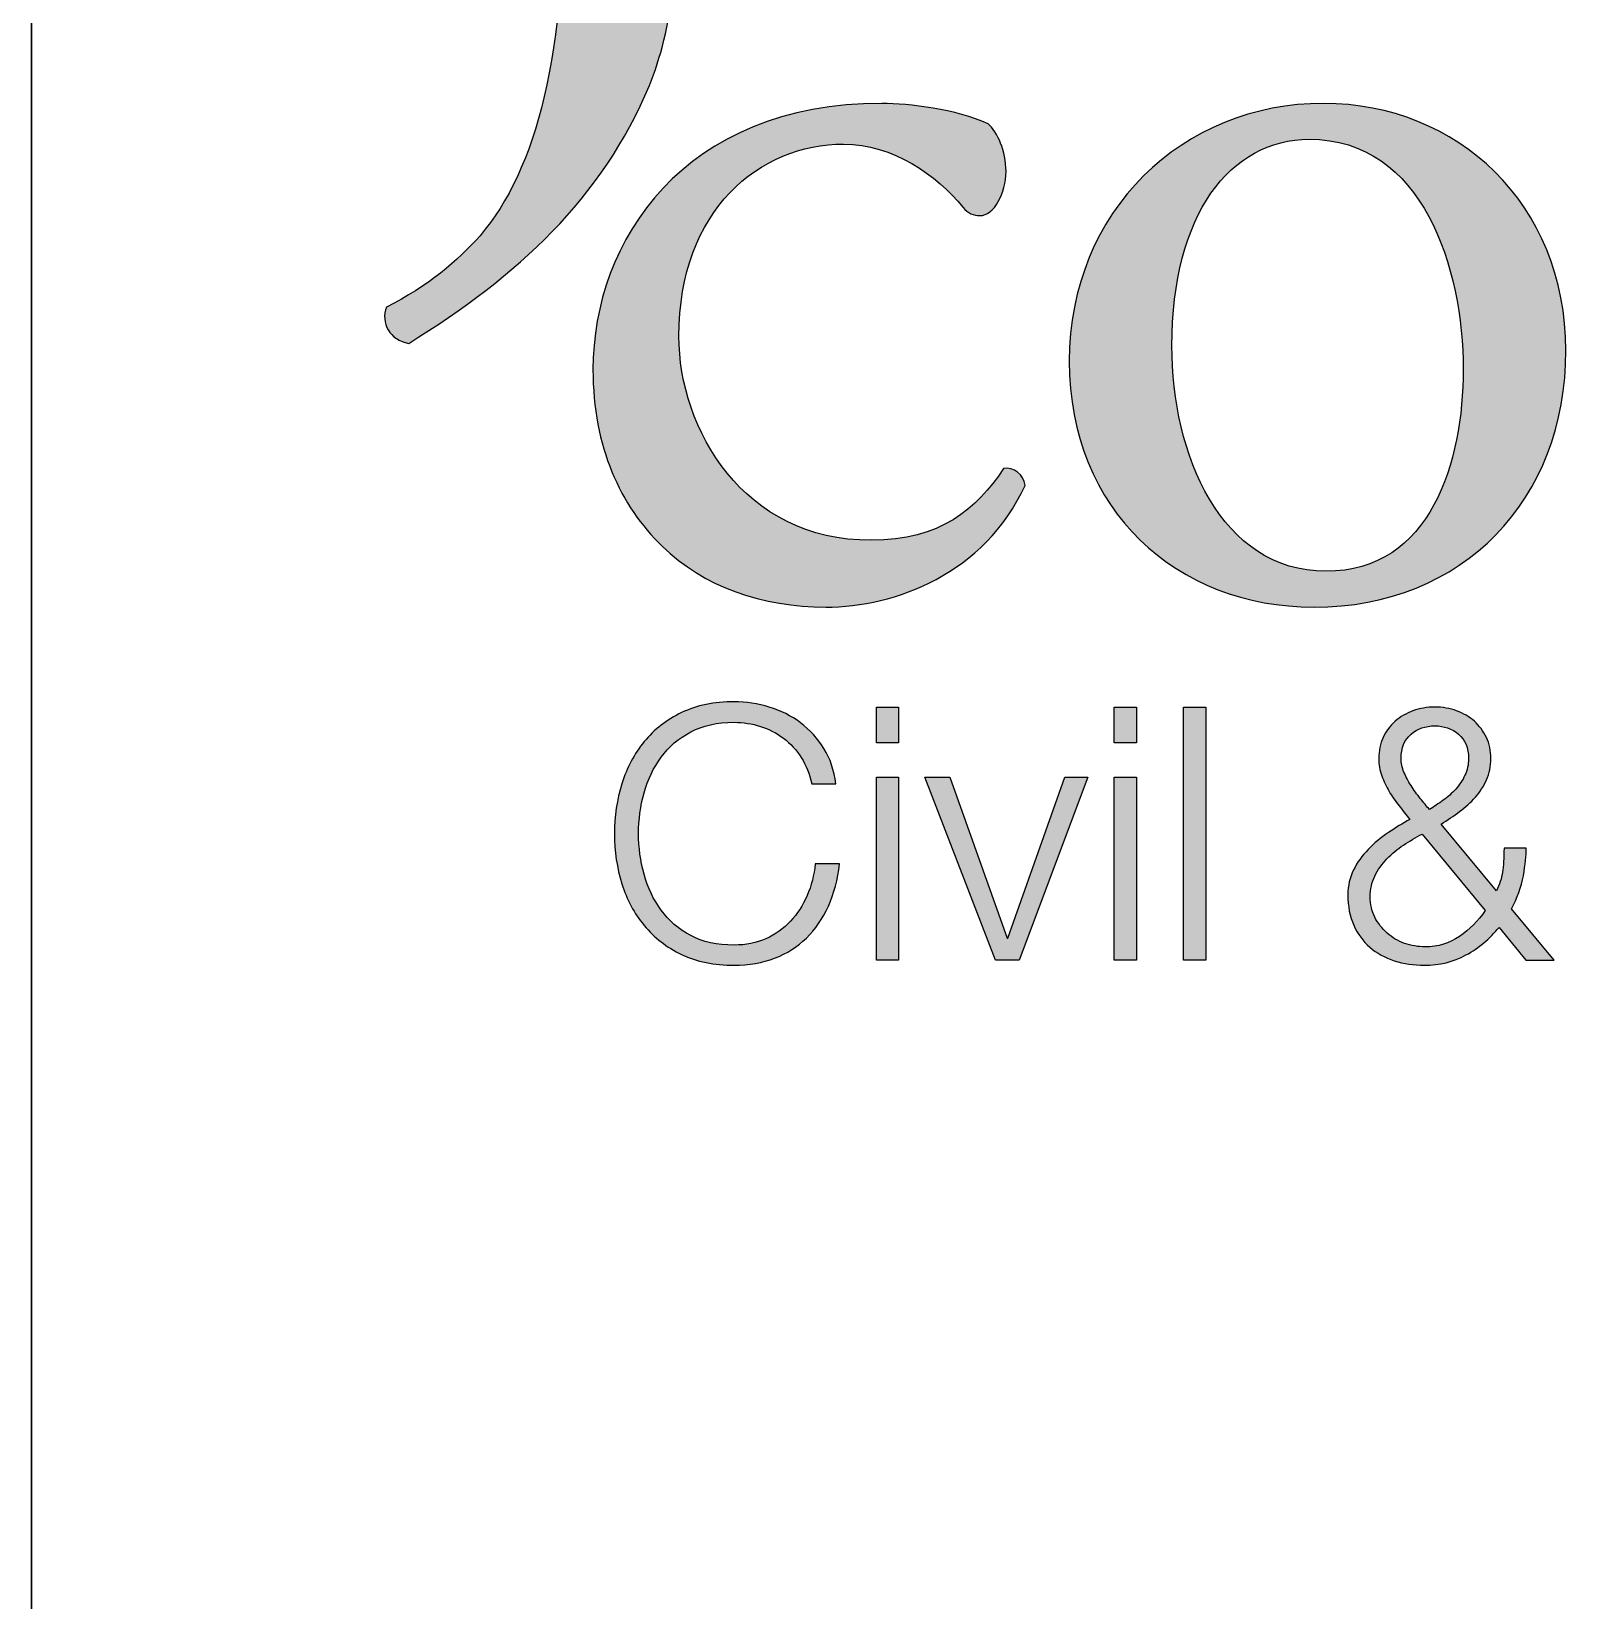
# Paper-space layout 'A2mask' of a CAD drawing. Extents: x 0 to 564, y 0 to 393.
# Drawn here: x 437.5 to 454.78, y 49.17 to 66.55 of the extents above; entities that cross this region are included whole.
import ezdxf
from ezdxf.enums import TextEntityAlignment as Align

# ---------------------------------------------------------------- set-up
doc = ezdxf.new("R2010")
doc.units = 0
doc.layers.get('0').update_dxf_attribs({"linetype": 'CONTINUOUS'})
doc.layers.get('Defpoints').update_dxf_attribs({"linetype": 'CONTINUOUS'})
doc.layers.add('JPP_Mask', color=7, linetype='CONTINUOUS')
doc.styles.add('JPP', font='arial.ttf')

# ---------------------------------------------------------------- blocks, each defined once
blk = doc.blocks.new('A2mask')
at = {"true_color": 0x004a91}
h = blk.add_hatch(color=154, dxfattribs=at)
edge = h.paths.add_edge_path()
edge.add_spline(control_points=[(444.712, 68.688), (444.712, 68.688), (444.712, 72.931), (444.712, 72.931), (444.712, 73.651), (444.747, 74.492), (444.782, 75.106)], knot_values=[5, 5, 5, 5, 6, 6, 6, 7, 7, 7, 7], degree=3, periodic=0)
edge.add_spline(control_points=[(444.782, 75.106), (444.765, 75.176), (444.694, 75.211), (444.607, 75.211)], knot_values=[4, 4, 4, 4, 5, 5, 5, 5], degree=3, periodic=0)
edge.add_spline(control_points=[(444.607, 75.211), (444.204, 74.948), (443.204, 74.492), (442.801, 74.352)], knot_values=[3, 3, 3, 3, 4, 4, 4, 4], degree=3, periodic=0)
edge.add_spline(control_points=[(442.801, 74.352), (442.713, 74.299), (442.713, 74.106), (442.784, 74.036)], knot_values=[2, 2, 2, 2, 3, 3, 3, 3], degree=3, periodic=0)
edge.add_spline(control_points=[(442.784, 74.036), (442.784, 74.036), (442.941, 73.931), (442.941, 73.931), (443.415, 73.615), (443.415, 73.528), (443.415, 72.844)], knot_values=[0, 0, 0, 0, 1, 1, 1, 2, 2, 2, 2], degree=3, periodic=0)
edge.add_spline(control_points=[(443.415, 72.844), (443.415, 72.844), (443.415, 71.739), (443.415, 70.635)], knot_values=[12.5, 12.5, 12.5, 12.5, 13, 13, 13, 13], degree=3, periodic=0)
edge.add_spline(control_points=[(443.415, 70.635), (443.415, 69.53), (443.415, 68.425), (443.415, 68.425), (443.415, 66.286), (443.099, 65.024), (442.468, 64.288)], knot_values=[11, 11, 11, 11, 11.5, 11.5, 11.5, 12.5, 12.5, 12.5, 12.5], degree=3, periodic=0)
edge.add_spline(control_points=[(442.468, 64.288), (442.222, 64.007), (441.889, 63.726), (441.433, 63.498)], knot_values=[10, 10, 10, 10, 11, 11, 11, 11], degree=3, periodic=0)
edge.add_spline(control_points=[(441.433, 63.498), (441.363, 63.323), (441.468, 63.13), (441.679, 63.095)], knot_values=[9, 9, 9, 9, 10, 10, 10, 10], degree=3, periodic=0)
edge.add_spline(control_points=[(441.679, 63.095), (442.889, 63.849), (443.818, 64.691), (444.344, 65.953)], knot_values=[8, 8, 8, 8, 9, 9, 9, 9], degree=3, periodic=0)
edge.add_spline(control_points=[(444.344, 65.953), (444.589, 66.549), (444.712, 67.426), (444.712, 68.688)], knot_values=[7, 7, 7, 7, 8, 8, 8, 8], degree=3, periodic=0)
at = {"true_color": 0x0081c6}
h = blk.add_hatch(color=142, dxfattribs=at)
h.dxf.hatch_style = 2
edge = h.paths.add_edge_path()
edge.add_spline(control_points=[(448.293, 64.999), (448.293, 65.224), (448.201, 65.436), (448.095, 65.528)], knot_values=[0, 0, 0, 0, 1, 1, 1, 1], degree=3, periodic=0)
edge.add_spline(control_points=[(448.095, 65.528), (447.738, 65.687), (447.223, 65.753), (446.919, 65.753)], knot_values=[12, 12, 12, 12, 13, 13, 13, 13], degree=3, periodic=0)
edge.add_spline(control_points=[(446.919, 65.753), (444.724, 65.753), (443.719, 64.233), (443.719, 62.805)], knot_values=[11, 11, 11, 11, 12, 12, 12, 12], degree=3, periodic=0)
edge.add_spline(control_points=[(443.719, 62.805), (443.719, 61.945), (444.023, 61.297), (444.486, 60.848)], knot_values=[10, 10, 10, 10, 11, 11, 11, 11], degree=3, periodic=0)
edge.add_spline(control_points=[(444.486, 60.848), (444.949, 60.399), (445.596, 60.174), (446.297, 60.174)], knot_values=[9, 9, 9, 9, 10, 10, 10, 10], degree=3, periodic=0)
edge.add_spline(control_points=[(446.297, 60.174), (447.064, 60.174), (448.055, 60.544), (448.505, 61.522)], knot_values=[8, 8, 8, 8, 9, 9, 9, 9], degree=3, periodic=0)
edge.add_spline(control_points=[(448.505, 61.522), (448.492, 61.641), (448.373, 61.734), (448.267, 61.708)], knot_values=[7, 7, 7, 7, 8, 8, 8, 8], degree=3, periodic=0)
edge.add_spline(control_points=[(448.267, 61.708), (447.963, 61.258), (447.566, 60.914), (446.8, 60.914)], knot_values=[6, 6, 6, 6, 7, 7, 7, 7], degree=3, periodic=0)
edge.add_spline(control_points=[(446.8, 60.914), (445.385, 60.914), (444.671, 62.144), (444.671, 63.175)], knot_values=[5, 5, 5, 5, 6, 6, 6, 6], degree=3, periodic=0)
edge.add_spline(control_points=[(444.671, 63.175), (444.671, 64.576), (445.57, 65.303), (446.495, 65.303)], knot_values=[4, 4, 4, 4, 5, 5, 5, 5], degree=3, periodic=0)
edge.add_spline(control_points=[(446.495, 65.303), (447.037, 65.303), (447.526, 64.96), (447.817, 64.602)], knot_values=[3, 3, 3, 3, 4, 4, 4, 4], degree=3, periodic=0)
edge.add_spline(control_points=[(447.817, 64.602), (447.87, 64.537), (447.937, 64.51), (448.003, 64.51)], knot_values=[2, 2, 2, 2, 3, 3, 3, 3], degree=3, periodic=0)
edge.add_spline(control_points=[(448.003, 64.51), (448.161, 64.51), (448.293, 64.761), (448.293, 64.999)], knot_values=[1, 1, 1, 1, 2, 2, 2, 2], degree=3, periodic=0)
h = blk.add_hatch(color=142, dxfattribs=at)
edge = h.paths.add_edge_path()
edge.add_spline(control_points=[(454.493, 63.016), (454.493, 64.642), (453.29, 65.753), (451.81, 65.753)], knot_values=[3, 3, 3, 3, 4, 4, 4, 4], degree=3, periodic=0)
edge.add_spline(control_points=[(451.81, 65.753), (450.249, 65.753), (448.994, 64.563), (448.994, 62.897)], knot_values=[2, 2, 2, 2, 3, 3, 3, 3], degree=3, periodic=0)
edge.add_spline(control_points=[(448.994, 62.897), (448.994, 61.245), (450.183, 60.174), (451.704, 60.174)], knot_values=[1, 1, 1, 1, 2, 2, 2, 2], degree=3, periodic=0)
edge.add_spline(control_points=[(451.704, 60.174), (453.356, 60.174), (454.493, 61.364), (454.493, 63.016)], knot_values=[0, 0, 0, 0, 1, 1, 1, 1], degree=3, periodic=0)
edge = h.paths.add_edge_path(flags=16)
edge.add_spline(control_points=[(453.356, 62.805), (453.356, 61.787), (452.999, 60.571), (451.836, 60.571)], knot_values=[2, 2, 2, 2, 3, 3, 3, 3], degree=3, periodic=0)
edge.add_spline(control_points=[(451.836, 60.571), (450.672, 60.571), (450.13, 61.867), (450.13, 63.069)], knot_values=[1, 1, 1, 1, 2, 2, 2, 2], degree=3, periodic=0)
edge.add_spline(control_points=[(450.13, 63.069), (450.13, 64.523), (450.778, 65.356), (451.651, 65.356)], knot_values=[0, 0, 0, 0, 1, 1, 1, 1], degree=3, periodic=0)
edge.add_spline(control_points=[(451.651, 65.356), (452.907, 65.356), (453.356, 63.928), (453.356, 62.805)], knot_values=[3, 3, 3, 3, 4, 4, 4, 4], degree=3, periodic=0)
at = {"true_color": 0x004a91}
h = blk.add_hatch(color=154, dxfattribs=at)
edge = h.paths.add_edge_path()
edge.add_spline(control_points=[(446.277, 58.607), (446.208, 58.72), (446.121, 58.815), (446.018, 58.892)], knot_values=[30, 30, 30, 30, 31, 31, 31, 31], degree=3, periodic=0)
edge.add_spline(control_points=[(446.018, 58.892), (445.914, 58.97), (445.799, 59.028), (445.672, 59.067)], knot_values=[29, 29, 29, 29, 30, 30, 30, 30], degree=3, periodic=0)
edge.add_spline(control_points=[(445.672, 59.067), (445.545, 59.106), (445.415, 59.126), (445.281, 59.126)], knot_values=[28, 28, 28, 28, 29, 29, 29, 29], degree=3, periodic=0)
edge.add_spline(control_points=[(445.281, 59.126), (445.061, 59.126), (444.868, 59.086), (444.701, 59.006)], knot_values=[27, 27, 27, 27, 28, 28, 28, 28], degree=3, periodic=0)
edge.add_spline(control_points=[(444.701, 59.006), (444.535, 58.926), (444.397, 58.819), (444.287, 58.684)], knot_values=[26, 26, 26, 26, 27, 27, 27, 27], degree=3, periodic=0)
edge.add_spline(control_points=[(444.287, 58.684), (444.177, 58.549), (444.094, 58.394), (444.039, 58.218), (443.984, 58.043), (443.957, 57.858), (443.957, 57.664), (443.957, 57.47), (443.984, 57.286), (444.039, 57.11), (444.094, 56.935), (444.177, 56.78), (444.287, 56.647)], knot_values=[22, 22, 22, 22, 23, 23, 23, 24, 24, 24, 25, 25, 25, 26, 26, 26, 26], degree=3, periodic=0)
edge.add_spline(control_points=[(444.287, 56.647), (444.397, 56.513), (444.535, 56.406), (444.701, 56.326)], knot_values=[21, 21, 21, 21, 22, 22, 22, 22], degree=3, periodic=0)
edge.add_spline(control_points=[(444.701, 56.326), (444.868, 56.247), (445.061, 56.207), (445.281, 56.207)], knot_values=[20, 20, 20, 20, 21, 21, 21, 21], degree=3, periodic=0)
edge.add_spline(control_points=[(445.281, 56.207), (445.446, 56.207), (445.596, 56.233), (445.731, 56.285)], knot_values=[19, 19, 19, 19, 20, 20, 20, 20], degree=3, periodic=0)
edge.add_spline(control_points=[(445.731, 56.285), (445.866, 56.338), (445.983, 56.412), (446.083, 56.509)], knot_values=[18, 18, 18, 18, 19, 19, 19, 19], degree=3, periodic=0)
edge.add_spline(control_points=[(446.083, 56.509), (446.182, 56.606), (446.263, 56.724), (446.326, 56.863)], knot_values=[17, 17, 17, 17, 18, 18, 18, 18], degree=3, periodic=0)
edge.add_spline(control_points=[(446.326, 56.863), (446.389, 57.002), (446.43, 57.157), (446.448, 57.33)], knot_values=[16, 16, 16, 16, 17, 17, 17, 17], degree=3, periodic=0)
edge.add_spline(control_points=[(446.448, 57.33), (446.448, 57.33), (446.181, 57.33), (446.181, 57.33), (446.168, 57.205), (446.138, 57.088), (446.09, 56.979)], knot_values=[14, 14, 14, 14, 15, 15, 15, 16, 16, 16, 16], degree=3, periodic=0)
edge.add_spline(control_points=[(446.09, 56.979), (446.043, 56.87), (445.982, 56.775), (445.906, 56.694)], knot_values=[13, 13, 13, 13, 14, 14, 14, 14], degree=3, periodic=0)
edge.add_spline(control_points=[(445.906, 56.694), (445.83, 56.613), (445.739, 56.548), (445.635, 56.501)], knot_values=[12, 12, 12, 12, 13, 13, 13, 13], degree=3, periodic=0)
edge.add_spline(control_points=[(445.635, 56.501), (445.53, 56.454), (445.412, 56.431), (445.281, 56.431)], knot_values=[11, 11, 11, 11, 12, 12, 12, 12], degree=3, periodic=0)
edge.add_spline(control_points=[(445.281, 56.431), (445.095, 56.431), (444.935, 56.466), (444.802, 56.537)], knot_values=[10, 10, 10, 10, 11, 11, 11, 11], degree=3, periodic=0)
edge.add_spline(control_points=[(444.802, 56.537), (444.668, 56.607), (444.559, 56.701), (444.474, 56.818)], knot_values=[9, 9, 9, 9, 10, 10, 10, 10], degree=3, periodic=0)
edge.add_spline(control_points=[(444.474, 56.818), (444.388, 56.934), (444.326, 57.067), (444.285, 57.215)], knot_values=[8, 8, 8, 8, 9, 9, 9, 9], degree=3, periodic=0)
edge.add_spline(control_points=[(444.285, 57.215), (444.244, 57.363), (444.224, 57.513), (444.224, 57.664)], knot_values=[7, 7, 7, 7, 8, 8, 8, 8], degree=3, periodic=0)
edge.add_spline(control_points=[(444.224, 57.664), (444.224, 57.819), (444.244, 57.969), (444.285, 58.116)], knot_values=[6, 6, 6, 6, 7, 7, 7, 7], degree=3, periodic=0)
edge.add_spline(control_points=[(444.285, 58.116), (444.326, 58.263), (444.388, 58.395), (444.474, 58.511)], knot_values=[5, 5, 5, 5, 6, 6, 6, 6], degree=3, periodic=0)
edge.add_spline(control_points=[(444.474, 58.511), (444.559, 58.628), (444.668, 58.722), (444.802, 58.792)], knot_values=[4, 4, 4, 4, 5, 5, 5, 5], degree=3, periodic=0)
edge.add_spline(control_points=[(444.802, 58.792), (444.935, 58.863), (445.095, 58.898), (445.281, 58.898)], knot_values=[3, 3, 3, 3, 4, 4, 4, 4], degree=3, periodic=0)
edge.add_spline(control_points=[(445.281, 58.898), (445.383, 58.898), (445.481, 58.883), (445.574, 58.853)], knot_values=[2, 2, 2, 2, 3, 3, 3, 3], degree=3, periodic=0)
edge.add_spline(control_points=[(445.574, 58.853), (445.667, 58.823), (445.752, 58.779), (445.829, 58.722)], knot_values=[1, 1, 1, 1, 2, 2, 2, 2], degree=3, periodic=0)
edge.add_spline(control_points=[(445.829, 58.722), (445.906, 58.664), (445.972, 58.592), (446.026, 58.507)], knot_values=[0, 0, 0, 0, 1, 1, 1, 1], degree=3, periodic=0)
edge.add_spline(control_points=[(446.026, 58.507), (446.079, 58.422), (446.118, 58.326), (446.142, 58.218)], knot_values=[33, 33, 33, 33, 34, 34, 34, 34], degree=3, periodic=0)
edge.add_spline(control_points=[(446.142, 58.218), (446.142, 58.218), (446.409, 58.218), (446.409, 58.218), (446.39, 58.365), (446.346, 58.495), (446.277, 58.607)], knot_values=[31, 31, 31, 31, 32, 32, 32, 33, 33, 33, 33], degree=3, periodic=0)
for points in [[(447.104, 59.067), (446.857, 59.067), (446.857, 58.67), (447.104, 58.67)], [(449.737, 59.067), (449.489, 59.067), (449.489, 58.67), (449.737, 58.67)], [(450.507, 59.067), (450.259, 59.067), (450.259, 56.262), (450.507, 56.262)], [(447.104, 58.289), (446.857, 58.289), (446.857, 56.262), (447.104, 56.262)], [(447.67, 58.289), (447.395, 58.289), (448.177, 56.262), (448.44, 56.262), (449.199, 58.289), (448.943, 58.289), (448.314, 56.509), (448.307, 56.509)], [(449.737, 58.289), (449.489, 58.289), (449.489, 56.262), (449.737, 56.262)]]:
    blk.add_hatch(color=154, dxfattribs=at).paths.add_polyline_path(points)
h = blk.add_hatch(color=154, dxfattribs=at)
edge = h.paths.add_edge_path()
edge.add_spline(control_points=[(453.725, 57.032), (453.725, 57.032), (453.112, 57.771), (453.112, 57.771), (453.183, 57.815), (453.251, 57.862), (453.316, 57.91)], knot_values=[24, 24, 24, 24, 25, 25, 25, 26, 26, 26, 26], degree=3, periodic=0)
edge.add_spline(control_points=[(453.316, 57.91), (453.382, 57.958), (453.44, 58.011), (453.491, 58.069)], knot_values=[23, 23, 23, 23, 24, 24, 24, 24], degree=3, periodic=0)
edge.add_spline(control_points=[(453.491, 58.069), (453.542, 58.127), (453.584, 58.191), (453.615, 58.262), (453.647, 58.332), (453.662, 58.411), (453.662, 58.497)], knot_values=[21, 21, 21, 21, 22, 22, 22, 23, 23, 23, 23], degree=3, periodic=0)
edge.add_spline(control_points=[(453.662, 58.497), (453.662, 58.584), (453.646, 58.662), (453.613, 58.731)], knot_values=[20, 20, 20, 20, 21, 21, 21, 21], degree=3, periodic=0)
edge.add_spline(control_points=[(453.613, 58.731), (453.58, 58.801), (453.536, 58.86), (453.48, 58.91)], knot_values=[19, 19, 19, 19, 20, 20, 20, 20], degree=3, periodic=0)
edge.add_spline(control_points=[(453.48, 58.91), (453.423, 58.96), (453.358, 58.998), (453.283, 59.026), (453.208, 59.053), (453.128, 59.067), (453.041, 59.067)], knot_values=[17, 17, 17, 17, 18, 18, 18, 19, 19, 19, 19], degree=3, periodic=0)
edge.add_spline(control_points=[(453.041, 59.067), (452.955, 59.067), (452.874, 59.053), (452.8, 59.026), (452.725, 58.998), (452.66, 58.96), (452.603, 58.91)], knot_values=[15, 15, 15, 15, 16, 16, 16, 17, 17, 17, 17], degree=3, periodic=0)
edge.add_spline(control_points=[(452.603, 58.91), (452.547, 58.86), (452.502, 58.801), (452.47, 58.731)], knot_values=[14, 14, 14, 14, 15, 15, 15, 15], degree=3, periodic=0)
edge.add_spline(control_points=[(452.47, 58.731), (452.437, 58.662), (452.421, 58.584), (452.421, 58.497)], knot_values=[13, 13, 13, 13, 14, 14, 14, 14], degree=3, periodic=0)
edge.add_spline(control_points=[(452.421, 58.497), (452.421, 58.429), (452.432, 58.365), (452.454, 58.305)], knot_values=[12, 12, 12, 12, 13, 13, 13, 13], degree=3, periodic=0)
edge.add_spline(control_points=[(452.454, 58.305), (452.476, 58.245), (452.504, 58.187), (452.536, 58.132)], knot_values=[11, 11, 11, 11, 12, 12, 12, 12], degree=3, periodic=0)
edge.add_spline(control_points=[(452.536, 58.132), (452.569, 58.077), (452.606, 58.024), (452.646, 57.973)], knot_values=[10, 10, 10, 10, 11, 11, 11, 11], degree=3, periodic=0)
edge.add_spline(control_points=[(452.646, 57.973), (452.687, 57.922), (452.727, 57.871), (452.766, 57.822)], knot_values=[9, 9, 9, 9, 10, 10, 10, 10], degree=3, periodic=0)
edge.add_spline(control_points=[(452.766, 57.822), (452.688, 57.78), (452.608, 57.731), (452.527, 57.676)], knot_values=[8, 8, 8, 8, 9, 9, 9, 9], degree=3, periodic=0)
edge.add_spline(control_points=[(452.527, 57.676), (452.445, 57.621), (452.371, 57.56), (452.305, 57.491), (452.238, 57.423), (452.183, 57.348), (452.142, 57.264)], knot_values=[6, 6, 6, 6, 7, 7, 7, 8, 8, 8, 8], degree=3, periodic=0)
edge.add_spline(control_points=[(452.142, 57.264), (452.1, 57.18), (452.079, 57.088), (452.079, 56.989)], knot_values=[5, 5, 5, 5, 6, 6, 6, 6], degree=3, periodic=0)
edge.add_spline(control_points=[(452.079, 56.989), (452.079, 56.86), (452.1, 56.748), (452.144, 56.651), (452.187, 56.554), (452.246, 56.473), (452.322, 56.407)], knot_values=[3, 3, 3, 3, 4, 4, 4, 5, 5, 5, 5], degree=3, periodic=0)
edge.add_spline(control_points=[(452.322, 56.407), (452.398, 56.341), (452.488, 56.292), (452.592, 56.258)], knot_values=[2, 2, 2, 2, 3, 3, 3, 3], degree=3, periodic=0)
edge.add_spline(control_points=[(452.592, 56.258), (452.695, 56.224), (452.807, 56.207), (452.927, 56.207)], knot_values=[1, 1, 1, 1, 2, 2, 2, 2], degree=3, periodic=0)
edge.add_spline(control_points=[(452.927, 56.207), (453.092, 56.207), (453.246, 56.245), (453.387, 56.321)], knot_values=[0, 0, 0, 0, 1, 1, 1, 1], degree=3, periodic=0)
edge.add_spline(control_points=[(453.387, 56.321), (453.529, 56.397), (453.65, 56.499), (453.753, 56.627)], knot_values=[34, 34, 34, 34, 35, 35, 35, 35], degree=3, periodic=0)
edge.add_spline(control_points=[(453.753, 56.627), (453.753, 56.627), (454.051, 56.262), (454.051, 56.262), (454.051, 56.262), (454.129, 56.262), (454.206, 56.262)], knot_values=[32.5, 32.5, 32.5, 32.5, 33.5, 33.5, 33.5, 34, 34, 34, 34], degree=3, periodic=0)
edge.add_spline(control_points=[(454.206, 56.262), (454.284, 56.262), (454.362, 56.262), (454.362, 56.262), (454.362, 56.262), (454.244, 56.404), (454.126, 56.547)], knot_values=[31.5, 31.5, 31.5, 31.5, 32, 32, 32, 32.5, 32.5, 32.5, 32.5], degree=3, periodic=0)
edge.add_spline(control_points=[(454.126, 56.547), (454.008, 56.689), (453.89, 56.831), (453.89, 56.831), (453.956, 56.952), (453.999, 57.074), (454.022, 57.199)], knot_values=[30, 30, 30, 30, 30.5, 30.5, 30.5, 31.5, 31.5, 31.5, 31.5], degree=3, periodic=0)
edge.add_spline(control_points=[(454.022, 57.199), (454.044, 57.323), (454.055, 57.425), (454.055, 57.503)], knot_values=[29, 29, 29, 29, 30, 30, 30, 30], degree=3, periodic=0)
edge.add_spline(control_points=[(454.055, 57.503), (454.055, 57.503), (453.808, 57.503), (453.808, 57.503), (453.808, 57.396), (453.802, 57.307), (453.792, 57.238)], knot_values=[27, 27, 27, 27, 28, 28, 28, 29, 29, 29, 29], degree=3, periodic=0)
edge.add_spline(control_points=[(453.792, 57.238), (453.781, 57.169), (453.759, 57.1), (453.725, 57.032)], knot_values=[26, 26, 26, 26, 27, 27, 27, 27], degree=3, periodic=0)
edge = h.paths.add_edge_path(flags=16)
edge.add_spline(control_points=[(452.9, 57.661), (452.9, 57.661), (453.599, 56.812), (453.599, 56.812), (453.521, 56.699), (453.426, 56.604), (453.315, 56.527)], knot_values=[8, 8, 8, 8, 9, 9, 9, 10, 10, 10, 10], degree=3, periodic=0)
edge.add_spline(control_points=[(453.315, 56.527), (453.203, 56.45), (453.077, 56.411), (452.935, 56.411)], knot_values=[7, 7, 7, 7, 8, 8, 8, 8], degree=3, periodic=0)
edge.add_spline(control_points=[(452.935, 56.411), (452.857, 56.411), (452.781, 56.424), (452.707, 56.45)], knot_values=[6, 6, 6, 6, 7, 7, 7, 7], degree=3, periodic=0)
edge.add_spline(control_points=[(452.707, 56.45), (452.634, 56.476), (452.569, 56.514), (452.513, 56.564)], knot_values=[5, 5, 5, 5, 6, 6, 6, 6], degree=3, periodic=0)
edge.add_spline(control_points=[(452.513, 56.564), (452.457, 56.614), (452.411, 56.673), (452.377, 56.741)], knot_values=[4, 4, 4, 4, 5, 5, 5, 5], degree=3, periodic=0)
edge.add_spline(control_points=[(452.377, 56.741), (452.343, 56.809), (452.326, 56.884), (452.326, 56.965)], knot_values=[3, 3, 3, 3, 4, 4, 4, 4], degree=3, periodic=0)
edge.add_spline(control_points=[(452.326, 56.965), (452.326, 57.049), (452.343, 57.126), (452.377, 57.195)], knot_values=[2, 2, 2, 2, 3, 3, 3, 3], degree=3, periodic=0)
edge.add_spline(control_points=[(452.377, 57.195), (452.411, 57.264), (452.456, 57.328), (452.511, 57.385)], knot_values=[1, 1, 1, 1, 2, 2, 2, 2], degree=3, periodic=0)
edge.add_spline(control_points=[(452.511, 57.385), (452.566, 57.443), (452.627, 57.494), (452.696, 57.539)], knot_values=[0, 0, 0, 0, 1, 1, 1, 1], degree=3, periodic=0)
edge.add_spline(control_points=[(452.696, 57.539), (452.764, 57.583), (452.832, 57.624), (452.9, 57.661)], knot_values=[10, 10, 10, 10, 11, 11, 11, 11], degree=3, periodic=0)
edge = h.paths.add_edge_path(flags=16)
edge.add_spline(control_points=[(452.982, 57.932), (452.951, 57.968), (452.917, 58.01), (452.88, 58.055)], knot_values=[4, 4, 4, 4, 5, 5, 5, 5], degree=3, periodic=0)
edge.add_spline(control_points=[(452.88, 58.055), (452.844, 58.101), (452.81, 58.148), (452.778, 58.197)], knot_values=[3, 3, 3, 3, 4, 4, 4, 4], degree=3, periodic=0)
edge.add_spline(control_points=[(452.778, 58.197), (452.747, 58.245), (452.721, 58.295), (452.7, 58.346)], knot_values=[2, 2, 2, 2, 3, 3, 3, 3], degree=3, periodic=0)
edge.add_spline(control_points=[(452.7, 58.346), (452.679, 58.397), (452.668, 58.448), (452.668, 58.497)], knot_values=[1, 1, 1, 1, 2, 2, 2, 2], degree=3, periodic=0)
edge.add_spline(control_points=[(452.668, 58.497), (452.668, 58.615), (452.705, 58.705), (452.778, 58.767)], knot_values=[0, 0, 0, 0, 1, 1, 1, 1], degree=3, periodic=0)
edge.add_spline(control_points=[(452.778, 58.767), (452.851, 58.828), (452.939, 58.859), (453.041, 58.859)], knot_values=[11, 11, 11, 11, 12, 12, 12, 12], degree=3, periodic=0)
edge.add_spline(control_points=[(453.041, 58.859), (453.144, 58.859), (453.231, 58.828), (453.305, 58.767), (453.378, 58.705), (453.415, 58.615), (453.415, 58.497)], knot_values=[9, 9, 9, 9, 10, 10, 10, 11, 11, 11, 11], degree=3, periodic=0)
edge.add_spline(control_points=[(453.415, 58.497), (453.415, 58.429), (453.402, 58.367), (453.375, 58.311), (453.349, 58.255), (453.315, 58.203), (453.273, 58.158)], knot_values=[7, 7, 7, 7, 8, 8, 8, 9, 9, 9, 9], degree=3, periodic=0)
edge.add_spline(control_points=[(453.273, 58.158), (453.231, 58.112), (453.185, 58.07), (453.134, 58.034)], knot_values=[6, 6, 6, 6, 7, 7, 7, 7], degree=3, periodic=0)
edge.add_spline(control_points=[(453.134, 58.034), (453.083, 57.997), (453.032, 57.963), (452.982, 57.932)], knot_values=[5, 5, 5, 5, 6, 6, 6, 6], degree=3, periodic=0)
at = {"color": 154, "true_color": 0x004a91}
blk.add_line((437.5, 80.5), (437.5, 3.5), dxfattribs=at)
at = {"layer": 'Defpoints'}
blk.add_lwpolyline([(437.5, 0), (437.5, 84), (563.5, 84)], dxfattribs=at)
at = {"layer": 'Defpoints', "color": 154, "true_color": 0x004a91}
for points in [[(447.104, 59.067), (447.104, 58.67), (446.857, 58.67), (446.857, 59.067), (447.104, 59.067)], [(449.737, 59.067), (449.737, 58.67), (449.489, 58.67), (449.489, 59.067), (449.737, 59.067)], [(450.507, 59.067), (450.507, 56.262), (450.259, 56.262), (450.259, 59.067), (450.507, 59.067)], [(447.104, 58.289), (447.104, 56.262), (446.857, 56.262), (446.857, 58.289), (447.104, 58.289)], [(447.67, 58.289), (448.307, 56.509), (448.314, 56.509), (448.943, 58.289), (449.199, 58.289), (448.44, 56.262), (448.177, 56.262), (447.395, 58.289), (447.67, 58.289)], [(449.737, 58.289), (449.737, 56.262), (449.489, 56.262), (449.489, 58.289), (449.737, 58.289)]]:
    blk.add_lwpolyline(points, dxfattribs=at)
for points, knots in [([(443.415, 72.844), (443.415, 73.528), (443.415, 73.615), (442.941, 73.931), (442.941, 73.931), (442.784, 74.036), (442.784, 74.036), (442.713, 74.106), (442.713, 74.299), (442.801, 74.352), (443.204, 74.492), (444.204, 74.948), (444.607, 75.211), (444.694, 75.211), (444.765, 75.176), (444.782, 75.106), (444.747, 74.492), (444.712, 73.651), (444.712, 72.931), (444.712, 72.931), (444.712, 68.688), (444.712, 68.688), (444.712, 67.426), (444.589, 66.549), (444.344, 65.953), (443.818, 64.691), (442.889, 63.849), (441.679, 63.095), (441.468, 63.13), (441.363, 63.323), (441.433, 63.498), (441.889, 63.726), (442.222, 64.007), (442.468, 64.288), (443.099, 65.024), (443.415, 66.286), (443.415, 68.425), (443.415, 68.425), (443.415, 72.844), (443.415, 72.844)], [0, 0, 0, 0, 1, 1, 1, 2, 2, 2, 3, 3, 3, 4, 4, 4, 5, 5, 5, 6, 6, 6, 7, 7, 7, 8, 8, 8, 9, 9, 9, 10, 10, 10, 11, 11, 11, 12, 12, 12, 13, 13, 13, 13]), ([(446.026, 58.507), (445.972, 58.592), (445.906, 58.664), (445.829, 58.722), (445.752, 58.779), (445.667, 58.823), (445.574, 58.853), (445.481, 58.883), (445.383, 58.898), (445.281, 58.898), (445.095, 58.898), (444.935, 58.863), (444.802, 58.792), (444.668, 58.722), (444.559, 58.628), (444.474, 58.511), (444.388, 58.395), (444.326, 58.263), (444.285, 58.116), (444.244, 57.969), (444.224, 57.819), (444.224, 57.664), (444.224, 57.513), (444.244, 57.363), (444.285, 57.215), (444.326, 57.067), (444.388, 56.934), (444.474, 56.818), (444.559, 56.701), (444.668, 56.607), (444.802, 56.537), (444.935, 56.466), (445.095, 56.431), (445.281, 56.431), (445.412, 56.431), (445.53, 56.454), (445.635, 56.501), (445.739, 56.548), (445.83, 56.613), (445.906, 56.694), (445.982, 56.775), (446.043, 56.87), (446.09, 56.979), (446.138, 57.088), (446.168, 57.205), (446.181, 57.33), (446.181, 57.33), (446.448, 57.33), (446.448, 57.33), (446.43, 57.157), (446.389, 57.002), (446.326, 56.863), (446.263, 56.724), (446.182, 56.606), (446.083, 56.509), (445.983, 56.412), (445.866, 56.338), (445.731, 56.285), (445.596, 56.233), (445.446, 56.207), (445.281, 56.207), (445.061, 56.207), (444.868, 56.247), (444.701, 56.326), (444.535, 56.406), (444.397, 56.513), (444.287, 56.647), (444.177, 56.78), (444.094, 56.935), (444.039, 57.11), (443.984, 57.286), (443.957, 57.47), (443.957, 57.664), (443.957, 57.858), (443.984, 58.043), (444.039, 58.218), (444.094, 58.394), (444.177, 58.549), (444.287, 58.684), (444.397, 58.819), (444.535, 58.926), (444.701, 59.006), (444.868, 59.086), (445.061, 59.126), (445.281, 59.126), (445.415, 59.126), (445.545, 59.106), (445.672, 59.067), (445.799, 59.028), (445.914, 58.97), (446.018, 58.892), (446.121, 58.815), (446.208, 58.72), (446.277, 58.607), (446.346, 58.495), (446.39, 58.365), (446.409, 58.218), (446.409, 58.218), (446.142, 58.218), (446.142, 58.218), (446.118, 58.326), (446.079, 58.422), (446.026, 58.507)], [0, 0, 0, 0, 1, 1, 1, 2, 2, 2, 3, 3, 3, 4, 4, 4, 5, 5, 5, 6, 6, 6, 7, 7, 7, 8, 8, 8, 9, 9, 9, 10, 10, 10, 11, 11, 11, 12, 12, 12, 13, 13, 13, 14, 14, 14, 15, 15, 15, 16, 16, 16, 17, 17, 17, 18, 18, 18, 19, 19, 19, 20, 20, 20, 21, 21, 21, 22, 22, 22, 23, 23, 23, 24, 24, 24, 25, 25, 25, 26, 26, 26, 27, 27, 27, 28, 28, 28, 29, 29, 29, 30, 30, 30, 31, 31, 31, 32, 32, 32, 33, 33, 33, 34, 34, 34, 34]), ([(453.387, 56.321), (453.246, 56.245), (453.092, 56.207), (452.927, 56.207), (452.807, 56.207), (452.695, 56.224), (452.592, 56.258), (452.488, 56.292), (452.398, 56.341), (452.322, 56.407), (452.246, 56.473), (452.187, 56.554), (452.144, 56.651), (452.1, 56.748), (452.079, 56.86), (452.079, 56.989), (452.079, 57.088), (452.1, 57.18), (452.142, 57.264), (452.183, 57.348), (452.238, 57.423), (452.305, 57.491), (452.371, 57.56), (452.445, 57.621), (452.527, 57.676), (452.608, 57.731), (452.688, 57.78), (452.766, 57.822), (452.727, 57.871), (452.687, 57.922), (452.646, 57.973), (452.606, 58.024), (452.569, 58.077), (452.536, 58.132), (452.504, 58.187), (452.476, 58.245), (452.454, 58.305), (452.432, 58.365), (452.421, 58.429), (452.421, 58.497), (452.421, 58.584), (452.437, 58.662), (452.47, 58.731), (452.502, 58.801), (452.547, 58.86), (452.603, 58.91), (452.66, 58.96), (452.725, 58.998), (452.8, 59.026), (452.874, 59.053), (452.955, 59.067), (453.041, 59.067), (453.128, 59.067), (453.208, 59.053), (453.283, 59.026), (453.358, 58.998), (453.423, 58.96), (453.48, 58.91), (453.536, 58.86), (453.58, 58.801), (453.613, 58.731), (453.646, 58.662), (453.662, 58.584), (453.662, 58.497), (453.662, 58.411), (453.647, 58.332), (453.615, 58.262), (453.584, 58.191), (453.542, 58.127), (453.491, 58.069), (453.44, 58.011), (453.382, 57.958), (453.316, 57.91), (453.251, 57.862), (453.183, 57.815), (453.112, 57.771), (453.112, 57.771), (453.725, 57.032), (453.725, 57.032), (453.759, 57.1), (453.781, 57.169), (453.792, 57.238), (453.802, 57.307), (453.808, 57.396), (453.808, 57.503), (453.808, 57.503), (454.055, 57.503), (454.055, 57.503), (454.055, 57.425), (454.044, 57.323), (454.022, 57.199), (453.999, 57.074), (453.956, 56.952), (453.89, 56.831), (453.89, 56.831), (454.362, 56.262), (454.362, 56.262), (454.362, 56.262), (454.051, 56.262), (454.051, 56.262), (454.051, 56.262), (453.753, 56.627), (453.753, 56.627), (453.65, 56.499), (453.529, 56.397), (453.387, 56.321)], [0, 0, 0, 0, 1, 1, 1, 2, 2, 2, 3, 3, 3, 4, 4, 4, 5, 5, 5, 6, 6, 6, 7, 7, 7, 8, 8, 8, 9, 9, 9, 10, 10, 10, 11, 11, 11, 12, 12, 12, 13, 13, 13, 14, 14, 14, 15, 15, 15, 16, 16, 16, 17, 17, 17, 18, 18, 18, 19, 19, 19, 20, 20, 20, 21, 21, 21, 22, 22, 22, 23, 23, 23, 24, 24, 24, 25, 25, 25, 26, 26, 26, 27, 27, 27, 28, 28, 28, 29, 29, 29, 30, 30, 30, 31, 31, 31, 32, 32, 32, 33, 33, 33, 34, 34, 34, 35, 35, 35, 35]), ([(452.778, 58.767), (452.705, 58.705), (452.668, 58.615), (452.668, 58.497), (452.668, 58.448), (452.679, 58.397), (452.7, 58.346), (452.721, 58.295), (452.747, 58.245), (452.778, 58.197), (452.81, 58.148), (452.844, 58.101), (452.88, 58.055), (452.917, 58.01), (452.951, 57.968), (452.982, 57.932), (453.032, 57.963), (453.083, 57.997), (453.134, 58.034), (453.185, 58.07), (453.231, 58.112), (453.273, 58.158), (453.315, 58.203), (453.349, 58.255), (453.375, 58.311), (453.402, 58.367), (453.415, 58.429), (453.415, 58.497), (453.415, 58.615), (453.378, 58.705), (453.305, 58.767), (453.231, 58.828), (453.144, 58.859), (453.041, 58.859), (452.939, 58.859), (452.851, 58.828), (452.778, 58.767)], [0, 0, 0, 0, 1, 1, 1, 2, 2, 2, 3, 3, 3, 4, 4, 4, 5, 5, 5, 6, 6, 6, 7, 7, 7, 8, 8, 8, 9, 9, 9, 10, 10, 10, 11, 11, 11, 12, 12, 12, 12]), ([(452.696, 57.539), (452.627, 57.494), (452.566, 57.443), (452.511, 57.385), (452.456, 57.328), (452.411, 57.264), (452.377, 57.195), (452.343, 57.126), (452.326, 57.049), (452.326, 56.965), (452.326, 56.884), (452.343, 56.809), (452.377, 56.741), (452.411, 56.673), (452.457, 56.614), (452.513, 56.564), (452.569, 56.514), (452.634, 56.476), (452.707, 56.45), (452.781, 56.424), (452.857, 56.411), (452.935, 56.411), (453.077, 56.411), (453.203, 56.45), (453.315, 56.527), (453.426, 56.604), (453.521, 56.699), (453.599, 56.812), (453.599, 56.812), (452.9, 57.661), (452.9, 57.661), (452.832, 57.624), (452.764, 57.583), (452.696, 57.539)], [0, 0, 0, 0, 1, 1, 1, 2, 2, 2, 3, 3, 3, 4, 4, 4, 5, 5, 5, 6, 6, 6, 7, 7, 7, 8, 8, 8, 9, 9, 9, 10, 10, 10, 11, 11, 11, 11])]:
    blk.add_open_spline(points, degree=3, knots=knots, dxfattribs=at)
at = {"layer": 'Defpoints', "color": 142, "true_color": 0x0081c6}
for points, knots in [([(448.095, 65.528), (448.201, 65.436), (448.293, 65.224), (448.293, 64.999), (448.293, 64.761), (448.161, 64.51), (448.003, 64.51), (447.937, 64.51), (447.87, 64.537), (447.817, 64.602), (447.526, 64.96), (447.037, 65.303), (446.495, 65.303), (445.57, 65.303), (444.671, 64.576), (444.671, 63.175), (444.671, 62.144), (445.385, 60.914), (446.8, 60.914), (447.566, 60.914), (447.963, 61.258), (448.267, 61.708), (448.373, 61.734), (448.492, 61.641), (448.505, 61.522), (448.055, 60.544), (447.064, 60.174), (446.297, 60.174), (445.596, 60.174), (444.949, 60.399), (444.486, 60.848), (444.023, 61.297), (443.719, 61.945), (443.719, 62.805), (443.719, 64.233), (444.724, 65.753), (446.919, 65.753), (447.223, 65.753), (447.738, 65.687), (448.095, 65.528)], [0, 0, 0, 0, 1, 1, 1, 2, 2, 2, 3, 3, 3, 4, 4, 4, 5, 5, 5, 6, 6, 6, 7, 7, 7, 8, 8, 8, 9, 9, 9, 10, 10, 10, 11, 11, 11, 12, 12, 12, 13, 13, 13, 13]), ([(454.493, 63.016), (454.493, 61.364), (453.356, 60.174), (451.704, 60.174), (450.183, 60.174), (448.994, 61.245), (448.994, 62.897), (448.994, 64.563), (450.249, 65.753), (451.81, 65.753), (453.29, 65.753), (454.493, 64.642), (454.493, 63.016)], [0, 0, 0, 0, 1, 1, 1, 2, 2, 2, 3, 3, 3, 4, 4, 4, 4]), ([(451.651, 65.356), (450.778, 65.356), (450.13, 64.523), (450.13, 63.069), (450.13, 61.867), (450.672, 60.571), (451.836, 60.571), (452.999, 60.571), (453.356, 61.787), (453.356, 62.805), (453.356, 63.928), (452.907, 65.356), (451.651, 65.356)], [0, 0, 0, 0, 1, 1, 1, 2, 2, 2, 3, 3, 3, 4, 4, 4, 4])]:
    blk.add_open_spline(points, degree=3, knots=knots, dxfattribs=at)
at = {"color": 7, "style": 'JPP'}
for tag, p in [('Client', (516.6, 80.5)), ('Project1', (516.6, 63)), ('Project2', (516.6, 57.75)), ('Project3', (516.6, 52.5)), ('Title1', (516.6, 40.25)), ('Title2', (516.6, 35)), ('Title3', (516.6, 29.75)), ('Status', (441, 5.25))]:
    blk.add_attdef(tag, text='', height=2.5, dxfattribs=at).set_placement(p, align=Align.MIDDLE_LEFT)
at = {"color": 2, "style": 'JPP'}
for tag, p in [('Scale', (460.25, 17.5)), ('Checked', (523.25, 17.5)), ('Drawn', (491.75, 17.5)), ('Date', (554.75, 17.5))]:
    blk.add_attdef(tag, text='', height=1.4, dxfattribs=at).set_placement(p, align=Align.MIDDLE_CENTER)
at = {"color": 6, "style": 'JPP'}
for tag, p in [('Ref', (504, 5.25)), ('DrgNo.', (533.4, 5.25))]:
    blk.add_attdef(tag, text='', height=2.8, dxfattribs=at).set_placement(p, align=Align.MIDDLE_LEFT)
blk.add_attdef('Rev', text='', height=2.8, dxfattribs=at).set_placement((557.392, 5.25), align=Align.MIDDLE_CENTER)

psp = doc.layouts.new('A2mask')

# ---------------------------------------------------------------- block references
at = {"layer": 'JPP_Mask'}
psp.add_blockref('A2mask', (0, 0), dxfattribs=at)

doc.saveas('drawing.dxf')
